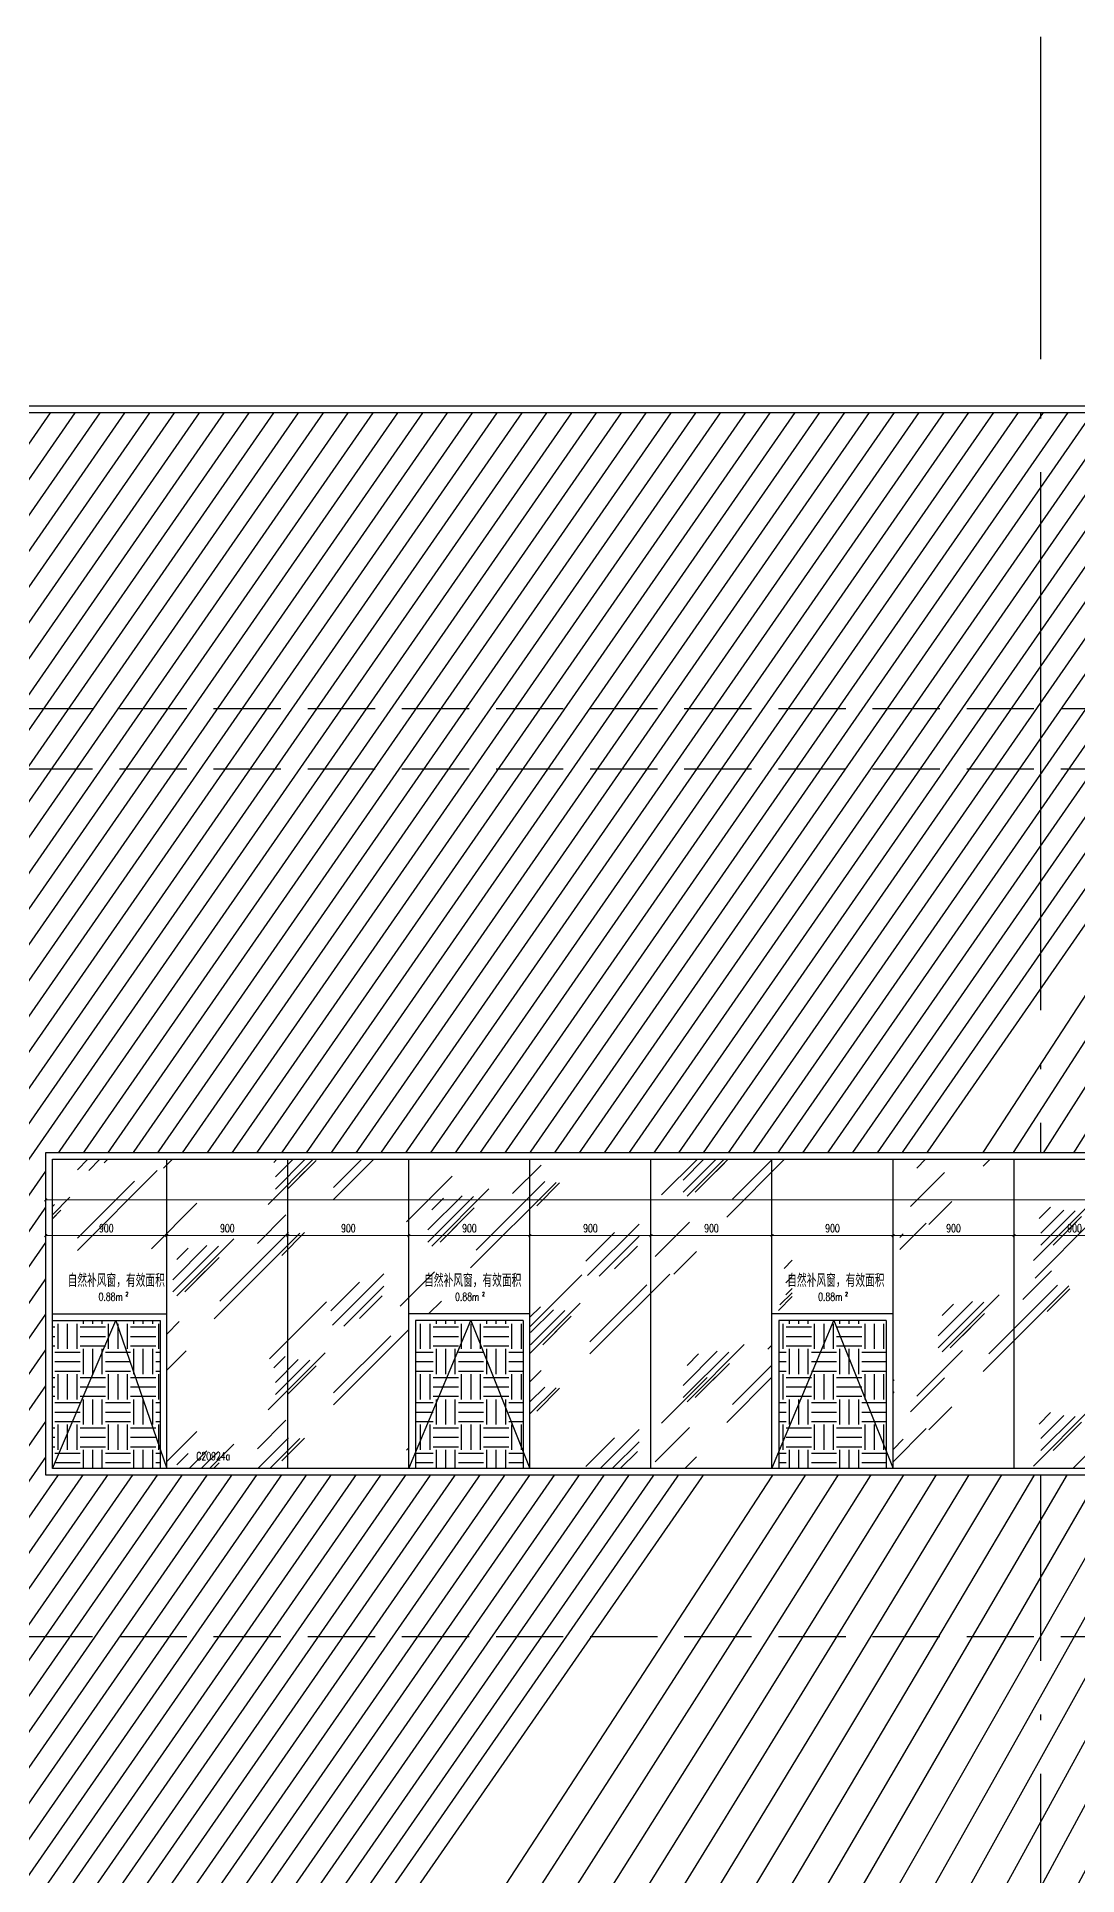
# Model space of a CAD drawing. Extents: x -4210259 to 293730, y -7499 to 868879.
# Drawn here: x 84052 to 91789, y 524813 to 538485 of the extents above; entities that cross this region are included whole.
import ezdxf

# ---------------------------------------------------------------- set-up
doc = ezdxf.new("R2010")
doc.units = 0
doc.header["$LTSCALE"] = 1000
doc.header["$MEASUREMENT"] = 0
doc.linetypes.add('__DASH', pattern=[0.35, 0.25, -0.1])
doc.linetypes.add('DOTE', pattern=[2.4200000000000004, 2, -0.2, 0.02, -0.2])
doc.layers.get('Defpoints').update_dxf_attribs({"color": 210})
for name, color, linetype in [('A-AXIS-DOTE', 14, 'DOTE'), ('A-HATCH-2', 251, 'Continuous'), ('A-LIN-V', 9, 'Continuous'), ('A-WINDOW', 140, 'Continuous'), ('A-门窗表显示尺寸', 160, 'Continuous'), ('SPACE_HATCH', 8, 'Continuous'), ('参考线', 8, 'Continuous')]:
    doc.layers.add(name, color=color, linetype=linetype)
doc.layers.add('A-WALL-HATCH', color=8, linetype='Continuous', lineweight=13)
doc.layers.add('A-加建区域', color=47, linetype='Continuous', plot=False)
doc.styles.add('_TCH_SPACE', font='SIMPLEX', dxfattribs={"height": 5, "bigfont": 'GBCBIG'})
doc.styles.add('A-DIM_T3', font='SIMPLEX', dxfattribs={"width": 0.7058823529411765, "bigfont": 'GBCBIG'})
doc.styles.add('A-STANDARD', font='SIMPLEX', dxfattribs={"bigfont": 'GBCBIG'})
doc.dimstyles.new('A-DIM&&20', dxfattribs={"dimtxt": 59.5, "dimasz": 20, "dimexe": 20, "dimexo": 20, "dimgap": 25.25, "dimtad": 1, "dimdec": 0, "dimzin": 0, "dimdsep": 46, "dimtxsty": 'A-DIM_T3', "dimblk": 'ARCHTICK', "dimcen": 0.09, "dimclrt": 7, "dimazin": 2, "dimtfac": 1, "dimtdec": 0, "dimtix": 1, "dimtmove": 2, "dimatfit": 3, "dimfxl": 0, "dimtolj": 1, "dimtzin": 0, "dimarcsym": 0})
pattern_1 = [(0, (0, 0), (187.5, 187.5), [187.5, -187.5]), (0, (0, 70.3125), (187.5, 187.5), [187.5, -187.5]), (0, (0, 140.625), (187.5, 187.5), [187.5, -187.5]), (90, (23.4375, 164.0625), (-187.5, 187.5), [187.5, -187.5]), (90, (93.75, 164.0625), (-187.5, 187.5), [187.5, -187.5]), (90, (164.0625, 164.0625), (-187.5, 187.5), [187.5, -187.5])]

# ---------------------------------------------------------------- blocks, each defined once
blk = doc.blocks.new('_ArchTick')
at = {"color": 0, "linetype": 'ByBlock', "const_width": 0.4}
blk.add_lwpolyline([(-0.5, -0.5), (0.5, 0.5)], dxfattribs=at)
blk = doc.blocks.new('*D1455')
at = {"layer": 'A-门窗表显示尺寸', "color": 0, "lineweight": -2}
for p, q in [((-182799.3323832706, 543090.6080587092), (-182799.3323832706, 543358.0600852242)), ((-182799.3323832706, 543338.0600852242), (-161899.3323832713, 543338.0600852242)), ((-161899.3323832713, 543090.6080587092), (-161899.3323832713, 543358.0600852242))]:
    blk.add_line(p, q, dxfattribs=at)
at = {"layer": 'Defpoints', "color": 0}
for p in [(-161899.3323832713, 543338.0600852242), (-182799.3323832706, 543070.6080587092), (-161899.3323832713, 543070.6080587092)]:
    blk.add_point(p, dxfattribs=at)
at = {"layer": 'A-门窗表显示尺寸', "color": 0, "lineweight": -2, "xscale": 20, "yscale": 20, "zscale": 20, "rotation": 180}
blk.add_blockref('_ArchTick', (-182799.3323832706, 543338.0600852242), dxfattribs=at)
at = {"layer": 'A-门窗表显示尺寸', "color": 0, "lineweight": -2, "xscale": 20, "yscale": 20, "zscale": 20}
blk.add_blockref('_ArchTick', (-161899.3323832713, 543338.0600852242), dxfattribs=at)
at = {"layer": 'A-门窗表显示尺寸', "color": 7, "insert": (-172349.332383271, 543393.0600852242), "char_height": 59.5, "attachment_point": 5, "style": 'A-DIM_T3'}
blk.add_mtext('\\A1;20900', dxfattribs=at)
blk = doc.blocks.new('*D1472')
at = {"layer": 'A-门窗表显示尺寸', "color": 0, "lineweight": -2}
for p, q in [((-175599.3323832313, 542824.4878882607), (-175599.3323832313, 543091.9399147758)), ((-175599.3323832313, 543071.9399147758), (-174699.3323832313, 543071.9399147758)), ((-174699.3323832313, 542824.4878882607), (-174699.3323832313, 543091.9399147758))]:
    blk.add_line(p, q, dxfattribs=at)
at = {"layer": 'Defpoints', "color": 0}
for p in [(-174699.3323832313, 543071.9399147758), (-175599.3323832313, 542804.4878882607), (-174699.3323832313, 542804.4878882607)]:
    blk.add_point(p, dxfattribs=at)
at = {"layer": 'A-门窗表显示尺寸', "color": 0, "lineweight": -2, "xscale": 20, "yscale": 20, "zscale": 20, "rotation": 180}
blk.add_blockref('_ArchTick', (-175599.3323832313, 543071.9399147758), dxfattribs=at)
at = {"layer": 'A-门窗表显示尺寸', "color": 0, "lineweight": -2, "xscale": 20, "yscale": 20, "zscale": 20}
blk.add_blockref('_ArchTick', (-174699.3323832313, 543071.9399147758), dxfattribs=at)
at = {"layer": 'A-门窗表显示尺寸', "color": 7, "insert": (-175149.3323832313, 543126.9399147758), "char_height": 59.5, "attachment_point": 5, "style": 'A-DIM_T3'}
blk.add_mtext('\\A1;900', dxfattribs=at)
blk = doc.blocks.new('*D1473')
at = {"layer": 'A-门窗表显示尺寸', "color": 0, "lineweight": -2}
for p, q in [((-176499.3323832313, 542824.4878882607), (-176499.3323832313, 543091.9399147758)), ((-176499.3323832313, 543071.9399147758), (-175599.3323832313, 543071.9399147758)), ((-175599.3323832313, 542824.4878882607), (-175599.3323832313, 543091.9399147758))]:
    blk.add_line(p, q, dxfattribs=at)
at = {"layer": 'Defpoints', "color": 0}
for p in [(-175599.3323832313, 543071.9399147758), (-176499.3323832313, 542804.4878882607), (-175599.3323832313, 542804.4878882607)]:
    blk.add_point(p, dxfattribs=at)
at = {"layer": 'A-门窗表显示尺寸', "color": 0, "lineweight": -2, "xscale": 20, "yscale": 20, "zscale": 20, "rotation": 180}
blk.add_blockref('_ArchTick', (-176499.3323832313, 543071.9399147758), dxfattribs=at)
at = {"layer": 'A-门窗表显示尺寸', "color": 0, "lineweight": -2, "xscale": 20, "yscale": 20, "zscale": 20}
blk.add_blockref('_ArchTick', (-175599.3323832313, 543071.9399147758), dxfattribs=at)
at = {"layer": 'A-门窗表显示尺寸', "color": 7, "insert": (-176049.3323832313, 543126.9399147758), "char_height": 59.5, "attachment_point": 5, "style": 'A-DIM_T3'}
blk.add_mtext('\\A1;900', dxfattribs=at)
blk = doc.blocks.new('*D1474')
at = {"layer": 'A-门窗表显示尺寸', "color": 0, "lineweight": -2}
for p, q in [((-177399.332383231, 542824.4878882607), (-177399.332383231, 543091.9399147758)), ((-177399.332383231, 543071.9399147758), (-176499.3323832313, 543071.9399147758)), ((-176499.3323832313, 542824.4878882607), (-176499.3323832313, 543091.9399147758))]:
    blk.add_line(p, q, dxfattribs=at)
at = {"layer": 'Defpoints', "color": 0}
for p in [(-176499.3323832313, 543071.9399147758), (-177399.332383231, 542804.4878882607), (-176499.3323832313, 542804.4878882607)]:
    blk.add_point(p, dxfattribs=at)
at = {"layer": 'A-门窗表显示尺寸', "color": 0, "lineweight": -2, "xscale": 20, "yscale": 20, "zscale": 20, "rotation": 180}
blk.add_blockref('_ArchTick', (-177399.332383231, 543071.9399147758), dxfattribs=at)
at = {"layer": 'A-门窗表显示尺寸', "color": 0, "lineweight": -2, "xscale": 20, "yscale": 20, "zscale": 20}
blk.add_blockref('_ArchTick', (-176499.3323832313, 543071.9399147758), dxfattribs=at)
at = {"layer": 'A-门窗表显示尺寸', "color": 7, "insert": (-176949.3323832311, 543126.9399147758), "char_height": 59.5, "attachment_point": 5, "style": 'A-DIM_T3'}
blk.add_mtext('\\A1;900', dxfattribs=at)
blk = doc.blocks.new('*D1475')
at = {"layer": 'A-门窗表显示尺寸', "color": 0, "lineweight": -2}
for p, q in [((-178299.3323832315, 542824.4878882607), (-178299.3323832315, 543091.9399147758)), ((-178299.3323832315, 543071.9399147758), (-177399.332383231, 543071.9399147758)), ((-177399.332383231, 542824.4878882607), (-177399.332383231, 543091.9399147758))]:
    blk.add_line(p, q, dxfattribs=at)
at = {"layer": 'Defpoints', "color": 0}
for p in [(-177399.332383231, 543071.9399147758), (-178299.3323832315, 542804.4878882607), (-177399.332383231, 542804.4878882607)]:
    blk.add_point(p, dxfattribs=at)
at = {"layer": 'A-门窗表显示尺寸', "color": 0, "lineweight": -2, "xscale": 20, "yscale": 20, "zscale": 20, "rotation": 180}
blk.add_blockref('_ArchTick', (-178299.3323832315, 543071.9399147758), dxfattribs=at)
at = {"layer": 'A-门窗表显示尺寸', "color": 0, "lineweight": -2, "xscale": 20, "yscale": 20, "zscale": 20}
blk.add_blockref('_ArchTick', (-177399.332383231, 543071.9399147758), dxfattribs=at)
at = {"layer": 'A-门窗表显示尺寸', "color": 7, "insert": (-177849.3323832313, 543126.9399147758), "char_height": 59.5, "attachment_point": 5, "style": 'A-DIM_T3'}
blk.add_mtext('\\A1;900', dxfattribs=at)
blk = doc.blocks.new('*D1476')
at = {"layer": 'A-门窗表显示尺寸', "color": 0, "lineweight": -2}
for p, q in [((-179199.3323832315, 542824.4878882607), (-179199.3323832315, 543091.9399147758)), ((-179199.3323832315, 543071.9399147758), (-178299.3323832315, 543071.9399147758)), ((-178299.3323832315, 542824.4878882607), (-178299.3323832315, 543091.9399147758))]:
    blk.add_line(p, q, dxfattribs=at)
at = {"layer": 'Defpoints', "color": 0}
for p in [(-178299.3323832315, 543071.9399147758), (-179199.3323832315, 542804.4878882607), (-178299.3323832315, 542804.4878882607)]:
    blk.add_point(p, dxfattribs=at)
at = {"layer": 'A-门窗表显示尺寸', "color": 0, "lineweight": -2, "xscale": 20, "yscale": 20, "zscale": 20, "rotation": 180}
blk.add_blockref('_ArchTick', (-179199.3323832315, 543071.9399147758), dxfattribs=at)
at = {"layer": 'A-门窗表显示尺寸', "color": 0, "lineweight": -2, "xscale": 20, "yscale": 20, "zscale": 20}
blk.add_blockref('_ArchTick', (-178299.3323832315, 543071.9399147758), dxfattribs=at)
at = {"layer": 'A-门窗表显示尺寸', "color": 7, "insert": (-178749.3323832315, 543126.9399147758), "char_height": 59.5, "attachment_point": 5, "style": 'A-DIM_T3'}
blk.add_mtext('\\A1;900', dxfattribs=at)
blk = doc.blocks.new('*D1477')
at = {"layer": 'A-门窗表显示尺寸', "color": 0, "lineweight": -2}
for p, q in [((-180099.3323832315, 542824.4878882607), (-180099.3323832315, 543091.9399147758)), ((-180099.3323832315, 543071.9399147758), (-179199.3323832315, 543071.9399147758)), ((-179199.3323832315, 542824.4878882607), (-179199.3323832315, 543091.9399147758))]:
    blk.add_line(p, q, dxfattribs=at)
at = {"layer": 'Defpoints', "color": 0}
for p in [(-179199.3323832315, 543071.9399147758), (-180099.3323832315, 542804.4878882607), (-179199.3323832315, 542804.4878882607)]:
    blk.add_point(p, dxfattribs=at)
at = {"layer": 'A-门窗表显示尺寸', "color": 0, "lineweight": -2, "xscale": 20, "yscale": 20, "zscale": 20, "rotation": 180}
blk.add_blockref('_ArchTick', (-180099.3323832315, 543071.9399147758), dxfattribs=at)
at = {"layer": 'A-门窗表显示尺寸', "color": 0, "lineweight": -2, "xscale": 20, "yscale": 20, "zscale": 20}
blk.add_blockref('_ArchTick', (-179199.3323832315, 543071.9399147758), dxfattribs=at)
at = {"layer": 'A-门窗表显示尺寸', "color": 7, "insert": (-179649.3323832315, 543126.9399147758), "char_height": 59.5, "attachment_point": 5, "style": 'A-DIM_T3'}
blk.add_mtext('\\A1;900', dxfattribs=at)
blk = doc.blocks.new('*D1478')
at = {"layer": 'A-门窗表显示尺寸', "color": 0, "lineweight": -2}
for p, q in [((-180999.3323832315, 542824.4878882607), (-180999.3323832315, 543091.9399147758)), ((-180999.3323832315, 543071.9399147758), (-180099.3323832315, 543071.9399147758)), ((-180099.3323832315, 542824.4878882607), (-180099.3323832315, 543091.9399147758))]:
    blk.add_line(p, q, dxfattribs=at)
at = {"layer": 'Defpoints', "color": 0}
for p in [(-180099.3323832315, 543071.9399147758), (-180999.3323832315, 542804.4878882607), (-180099.3323832315, 542804.4878882607)]:
    blk.add_point(p, dxfattribs=at)
at = {"layer": 'A-门窗表显示尺寸', "color": 0, "lineweight": -2, "xscale": 20, "yscale": 20, "zscale": 20, "rotation": 180}
blk.add_blockref('_ArchTick', (-180999.3323832315, 543071.9399147758), dxfattribs=at)
at = {"layer": 'A-门窗表显示尺寸', "color": 0, "lineweight": -2, "xscale": 20, "yscale": 20, "zscale": 20}
blk.add_blockref('_ArchTick', (-180099.3323832315, 543071.9399147758), dxfattribs=at)
at = {"layer": 'A-门窗表显示尺寸', "color": 7, "insert": (-180549.3323832315, 543126.9399147758), "char_height": 59.5, "attachment_point": 5, "style": 'A-DIM_T3'}
blk.add_mtext('\\A1;900', dxfattribs=at)
blk = doc.blocks.new('*D1479')
at = {"layer": 'A-门窗表显示尺寸', "color": 0, "lineweight": -2}
for p, q in [((-181899.3323832315, 542824.4878882607), (-181899.3323832315, 543091.9399147758)), ((-181899.3323832315, 543071.9399147758), (-180999.3323832315, 543071.9399147758)), ((-180999.3323832315, 542824.4878882607), (-180999.3323832315, 543091.9399147758))]:
    blk.add_line(p, q, dxfattribs=at)
at = {"layer": 'Defpoints', "color": 0}
for p in [(-180999.3323832315, 543071.9399147758), (-181899.3323832315, 542804.4878882607), (-180999.3323832315, 542804.4878882607)]:
    blk.add_point(p, dxfattribs=at)
at = {"layer": 'A-门窗表显示尺寸', "color": 0, "lineweight": -2, "xscale": 20, "yscale": 20, "zscale": 20, "rotation": 180}
blk.add_blockref('_ArchTick', (-181899.3323832315, 543071.9399147758), dxfattribs=at)
at = {"layer": 'A-门窗表显示尺寸', "color": 0, "lineweight": -2, "xscale": 20, "yscale": 20, "zscale": 20}
blk.add_blockref('_ArchTick', (-180999.3323832315, 543071.9399147758), dxfattribs=at)
at = {"layer": 'A-门窗表显示尺寸', "color": 7, "insert": (-181449.3323832315, 543126.9399147758), "char_height": 59.5, "attachment_point": 5, "style": 'A-DIM_T3'}
blk.add_mtext('\\A1;900', dxfattribs=at)
blk = doc.blocks.new('*D1480')
at = {"layer": 'A-门窗表显示尺寸', "color": 0, "lineweight": -2}
for p, q in [((-182799.3323832708, 542824.4878882607), (-182799.3323832708, 543091.9399147758)), ((-182799.3323832708, 543071.9399147758), (-181899.3323832315, 543071.9399147758)), ((-181899.3323832315, 542824.4878882607), (-181899.3323832315, 543091.9399147758))]:
    blk.add_line(p, q, dxfattribs=at)
at = {"layer": 'Defpoints', "color": 0}
for p in [(-181899.3323832315, 543071.9399147758), (-182799.3323832708, 542804.4878882607), (-181899.3323832315, 542804.4878882607)]:
    blk.add_point(p, dxfattribs=at)
at = {"layer": 'A-门窗表显示尺寸', "color": 0, "lineweight": -2, "xscale": 20, "yscale": 20, "zscale": 20, "rotation": 180}
blk.add_blockref('_ArchTick', (-182799.3323832708, 543071.9399147758), dxfattribs=at)
at = {"layer": 'A-门窗表显示尺寸', "color": 0, "lineweight": -2, "xscale": 20, "yscale": 20, "zscale": 20}
blk.add_blockref('_ArchTick', (-181899.3323832315, 543071.9399147758), dxfattribs=at)
at = {"layer": 'A-门窗表显示尺寸', "color": 7, "insert": (-182349.3323832512, 543126.9399147758), "char_height": 59.5, "attachment_point": 5, "style": 'A-DIM_T3'}
blk.add_mtext('\\A1;900', dxfattribs=at)
blk = doc.blocks.new('rrr')
blk.add_wipeout([(-182799.3323832704, 541289.391941291), (-161899.33238327136, 541289.3919412678), (-161899.33238327134, 543689.391941291), (-182799.3323832704, 543689.3919413148)]).dxf.layer = '参考线'
at = {"layer": 'A-WALL-HATCH'}
h = blk.add_hatch(dxfattribs=at)
h.set_pattern_fill('玻璃2', color=256, scale=100, angle=180)
h.set_pattern_definition([(45, (1223512.402531559, 24111.93991477601), (0, 1527.350647362943), [600, -360, 600, -360, 240, -523.28157]), (45, (1223482.402531559, 24141.93991477601), (0, 1527.350647362943), [480, -600, 360, -360, 420, -463.28157]), (45, (1223482.402531559, 24231.93991477601), (0, 1527.350647362943), [360, -720, 240, -360, 540, -463.28157]), (45, (1223572.402531559, 24141.93991477601), (0, 1527.350647362943), [360, -720, 300, -1303.2815]), (45, (1223662.402531559, 24231.93991477601), (0, 1527.350647362943), [180, -900, 120, -1483.2815]), (45, (1223512.402531559, 24381.93991477601), (0, 1527.350647362943), [120, -900, 120, -480, 300, -763.28157]), (45, (1224052.402531559, 24291.93991477601), (0, 1527.350647362943), [600, -900, 720, -475.28157]), (45, (1224052.402531559, 24201.93991477601), (0, 1527.350647362943), [840, -600, 900, -355.28157]), (45, (1224202.402531559, 24321.93991477601), (0, -1697.056274847714), [600, -840, 480, -763.28157]), (45, (1224112.402531559, 24501.93991477601), (0, 1527.350647362943), [300, -1200, 360, -823.28157]), (45, (1224292.402531559, 24411.93991477601), (0, 1527.350647362943), [240, -1200, 240, -1003.2815])])
h.paths.add_polyline_path([(-177399.3323832313, 541339.3919412788), (-177399.3323832313, 542489.3919413481), (-177249.3323832313, 542489.3919412647), (-177249.3323832313, 543639.391941291), (-182749.3323832704, 543639.391941291), (-182749.3323832704, 542489.3919412817), (-181899.3323832313, 542489.3919412817), (-181899.3323832313, 541339.3919412809), (-180099.3323832313, 541339.39194128), (-180099.3323832313, 542489.391941348), (-179199.3323832313, 542489.391941348), (-179199.3323832313, 541339.3919412798)])
h.paths.add_polyline_path([(-168199.3323832313, 541339.3919412744), (-168199.3323832313, 542489.3919412817), (-168249.3323832313, 542489.391941265), (-168249.3323832313, 543639.391941291), (-171949.3323832313, 543639.391941291), (-171949.3323832313, 542489.391941265), (-172749.3323832313, 542489.391941265), (-172749.3323832313, 543639.391941291), (-176449.3323832313, 543639.391941291), (-176449.3323832313, 542489.3919412647), (-176499.3323832313, 542489.3919412647), (-176499.3323832313, 541339.3919412784), (-174699.3323832313, 541339.3919412775), (-174699.3323832313, 542489.3919412817), (-173799.3323832313, 542489.3919412817), (-173799.3323832313, 541339.3919412771), (-170899.3323832313, 541339.3919412758), (-170899.3323832313, 542489.391941348), (-169999.3323832313, 542489.391941348), (-169999.3323832312, 541339.3919412753)])
h.paths.add_polyline_path([(-162799.3323832583, 541339.3919412718), (-162799.3323832583, 542489.3919412817), (-161949.3323832632, 542489.3919412817), (-161949.3323832713, 543639.391941291), (-167449.3323832313, 543639.391941291), (-167449.3323832313, 542489.391941265), (-167299.3323832313, 542489.3919412817), (-167299.3323832313, 541339.391941274), (-165499.3323832313, 541339.3919412731), (-165499.3323832313, 542489.3919412817), (-164599.3323832313, 542489.3919412817), (-164599.3323832312, 541339.3919412727)])
at = {"layer": 'SPACE_HATCH'}
h = blk.add_hatch(dxfattribs=at)
h.set_pattern_fill('土壤', color=256, scale=50, style=0)
h.set_pattern_definition(pattern_1)
h.paths.add_polyline_path([(-182749.332383208, 542439.3919414247), (-181949.3323832524, 542439.3919410893), (-181949.3323834012, 541339.3919413779), (-182749.3323833467, 541339.3919413144)])
h = blk.add_hatch(dxfattribs=at)
h.set_pattern_fill('土壤', color=256, scale=50, style=0)
h.set_pattern_definition(pattern_1)
h.paths.add_polyline_path([(-179249.3323833088, 542439.3919414725), (-180049.332383303, 542439.3919412212), (-180049.3323831644, 541339.3919413466), (-179249.3323831942, 541339.3919412766)])
h = blk.add_hatch(dxfattribs=at)
h.set_pattern_fill('土壤', color=256, scale=50, style=0)
h.set_pattern_definition(pattern_1)
h.paths.add_polyline_path([(-176549.3323833088, 542439.3919414725), (-177349.332383303, 542439.3919412212), (-177349.3323831644, 541339.3919413466), (-176549.3323831942, 541339.3919412766)])
at = {"layer": 'A-WINDOW'}
for p, q in [((-181899.3323832313, 541339.3919412724), (-181899.3323832313, 543639.391941291)), ((-180999.3323832313, 541339.3919412724), (-180999.3323832313, 543639.391941291)), ((-180099.3323832313, 541339.3919412724), (-180099.3323832313, 543639.391941291)), ((-179199.3323832313, 541339.3919412724), (-179199.3323832313, 543639.391941291)), ((-178299.3323832313, 541339.3919412724), (-178299.3323832313, 543639.391941291)), ((-177399.3323832313, 541339.3919412724), (-177399.3323832313, 543639.391941291)), ((-176499.3323832313, 541339.3919412724), (-176499.3323832313, 543639.391941291)), ((-175599.3323832313, 541339.3919412724), (-175599.3323832313, 543639.391941291)), ((-182749.3323832569, 542489.391941315), (-181899.3323832836, 542489.391941315)), ((-182749.3323832569, 542439.391941315), (-181949.3323832834, 542439.391941315)), ((-181949.3323832834, 542439.391941315), (-181949.3323832834, 541339.3919413388)), ((-179199.3323832313, 542489.3919413481), (-180099.3323832313, 542489.391941348)), ((-180049.3323832313, 542439.391941348), (-180049.3323832313, 541339.3919413219)), ((-179249.3323832313, 542439.3919413481), (-180049.3323832313, 542439.391941348)), ((-179249.3323832313, 542439.3919413481), (-179249.3323832313, 541339.3919413219)), ((-176499.3323832313, 542489.3919413481), (-177399.3323832313, 542489.391941348)), ((-177349.3323832313, 542439.391941348), (-177349.3323832313, 541339.3919413219)), ((-176549.3323832313, 542439.3919413481), (-177349.3323832313, 542439.391941348)), ((-176549.3323832313, 542439.3919413481), (-176549.3323832313, 541339.3919413219))]:
    blk.add_line(p, q, dxfattribs=at)
for points in [[(-161899.3323832713, 541289.3919412678), (-182799.3323832704, 541289.391941291), (-182799.3323832704, 543689.391941291), (-161899.3323832713, 543689.391941291)], [(-161949.3323832713, 541339.3919412679), (-182749.3323832704, 541339.3919412909), (-182749.3323832704, 543639.391941291), (-161949.3323832713, 543639.391941291)]]:
    blk.add_lwpolyline(points, close=True, dxfattribs=at)
for points in [[(-182749.3323832704, 541339.3919413311), (-182278.6647755881, 542439.3919413311), (-181899.3323832313, 541339.3919413048)], [(-180099.3323832313, 541339.3919413049), (-179638.6647755881, 542439.3919413142), (-179199.3323832313, 541339.3919413049)], [(-177399.3323832313, 541339.3919413049), (-176938.6647755881, 542439.3919413142), (-176499.3323832313, 541339.3919413049)]]:
    blk.add_lwpolyline(points, dxfattribs=at)
at = {"layer": 'A-加建区域', "style": '_TCH_SPACE'}
for p in [(-182636.9661054157, 542690), (-179986.1667461923, 542690), (-177286.1667461923, 542690)]:
    blk.add_text('自然补风窗，有效面积', height=96.45390070921985, dxfattribs=at).set_placement(p)
at = {"layer": 'A-加建区域', "style": '_TCH_SPACE', "width": 0.7058823529411765}
for s, height, p in [('0.88m', 59.5, (-182406.7320628625, 542587.625)), ('2', 29.75, (-182206.7320628625, 542622.625)), ('0.88m', 59.5, (-179755.9327036391, 542587.625)), ('2', 29.75, (-179555.9327036391, 542622.625)), ('0.88m', 59.5, (-177055.9327036391, 542587.625)), ('2', 29.75, (-176855.9327036391, 542622.625))]:
    blk.add_text(s, height=height, dxfattribs=at).set_placement(p)
at = {"layer": 'A-门窗表显示尺寸', "color": 1, "style": 'A-STANDARD', "width": 0.7058823529411765}
blk.add_text('C20924a', height=59.5, dxfattribs=at).set_placement((-181679.7348537037, 541401.939914776))
at = {"layer": 'A-门窗表显示尺寸'}
for p1, p2, picture, middle in [((-182799.3323832706, 543070.6080587092), (-161899.3323832713, 543070.6080587092), '*D1455', (-172349.332383271, 543393.0600852242)), ((-182799.3323832708, 542804.4878882607), (-181899.3323832315, 542804.4878882607), '*D1480', (-182349.3323832512, 543126.9399147758)), ((-181899.3323832315, 542804.4878882607), (-180999.3323832315, 542804.4878882607), '*D1479', (-181449.3323832315, 543126.9399147758)), ((-180999.3323832315, 542804.4878882607), (-180099.3323832315, 542804.4878882607), '*D1478', (-180549.3323832315, 543126.9399147758)), ((-180099.3323832315, 542804.4878882607), (-179199.3323832315, 542804.4878882607), '*D1477', (-179649.3323832315, 543126.9399147758)), ((-179199.3323832315, 542804.4878882607), (-178299.3323832315, 542804.4878882607), '*D1476', (-178749.3323832315, 543126.9399147758)), ((-178299.3323832315, 542804.4878882607), (-177399.332383231, 542804.4878882607), '*D1475', (-177849.3323832313, 543126.9399147758)), ((-177399.332383231, 542804.4878882607), (-176499.3323832313, 542804.4878882607), '*D1474', (-176949.3323832311, 543126.9399147758)), ((-176499.3323832313, 542804.4878882607), (-175599.3323832313, 542804.4878882607), '*D1473', (-176049.3323832313, 543126.9399147758)), ((-175599.3323832313, 542804.4878882607), (-174699.3323832313, 542804.4878882607), '*D1472', (-175149.3323832313, 543126.9399147758))]:
    dim = blk.add_aligned_dim(p1=p1, p2=p2, distance=267.45202651503496, dimstyle='A-DIM&&20', dxfattribs=at)
    dim.commit()
    dim.dimension.update_dxf_attribs({"geometry": picture, "text_midpoint": middle})

msp = doc.modelspace()

# ---------------------------------------------------------------- hatches: boundary and pattern name
at = {"layer": 'A-HATCH-2'}
h = msp.add_hatch(dxfattribs=at)
h.set_pattern_fill('ANSI31', color=256, scale=150, angle=45)
h.set_pattern_definition([(90, (-40598682125.62118, -3384804562.000004), (-238.125, -1.848892746611746e-30), [])])
h.paths.add_polyline_path([(107369.3324139323, 517237.4520265401), (107369.3324139323, 517209.9999999999), (107369.3324139323, 517237.4520265249), (84130, 517237.4520265249), (84119.33238327119, 517237.4520265249), (105019.3323832984, 517237.4520265249), (105019.3323832984, 519637.4520265403), (84119.33238327119, 519637.4520265403), (84119.33238327119, 517237.4520265289), (80330, 517237.4520265209), (80319.33240386331, 517237.452026539), (81819.33240403445, 517237.4520265249), (81919.33238329843, 535687.4520265248), (107319.3324239153, 535695.0000000001)])

# ---------------------------------------------------------------- linework, layer by layer
at = {"layer": 'A-AXIS-DOTE', "ltscale": 2}
msp.add_line((91519.33238329843, 511887.4520265246), (91519.33238329849, 538485.0684404911), dxfattribs=at)
at = {"layer": 'A-AXIS-DOTE', "linetype": '__DASH', "ltscale": 2}
for p, q in [((176167.5328996544, 535737.4520265248), (-23524.547576622, 535737.4520265249)), ((176167.5328996544, 533487.4520265249), (-23524.547576622, 533487.452026525)), ((176167.5328996544, 533037.4520265247), (-23524.547576622, 533037.4520265248))]:
    msp.add_line(p, q, dxfattribs=at)
at = {"layer": 'A-LIN-V'}
for p, q in [((168419.3323860153, 535737.4520265247), (-17180.66763176641, 535737.4520265249)), ((168419.3323860153, 535687.4520265247), (-17180.66763176641, 535687.4520265249))]:
    msp.add_line(p, q, dxfattribs=at)
at = {"layer": 'A-加建区域', "linetype": '__DASH', "ltscale": 2}
msp.add_line((176167.5328996544, 526587.4520265248), (-23524.54757662199, 526587.4520265248), dxfattribs=at)

# ---------------------------------------------------------------- next in the draw order: block references
at = {"layer": 'A-WALL-HATCH'}
msp.add_blockref('rrr', (266918.6647665539, -13501.93991472677), dxfattribs=at)

doc.saveas('drawing.dxf')
